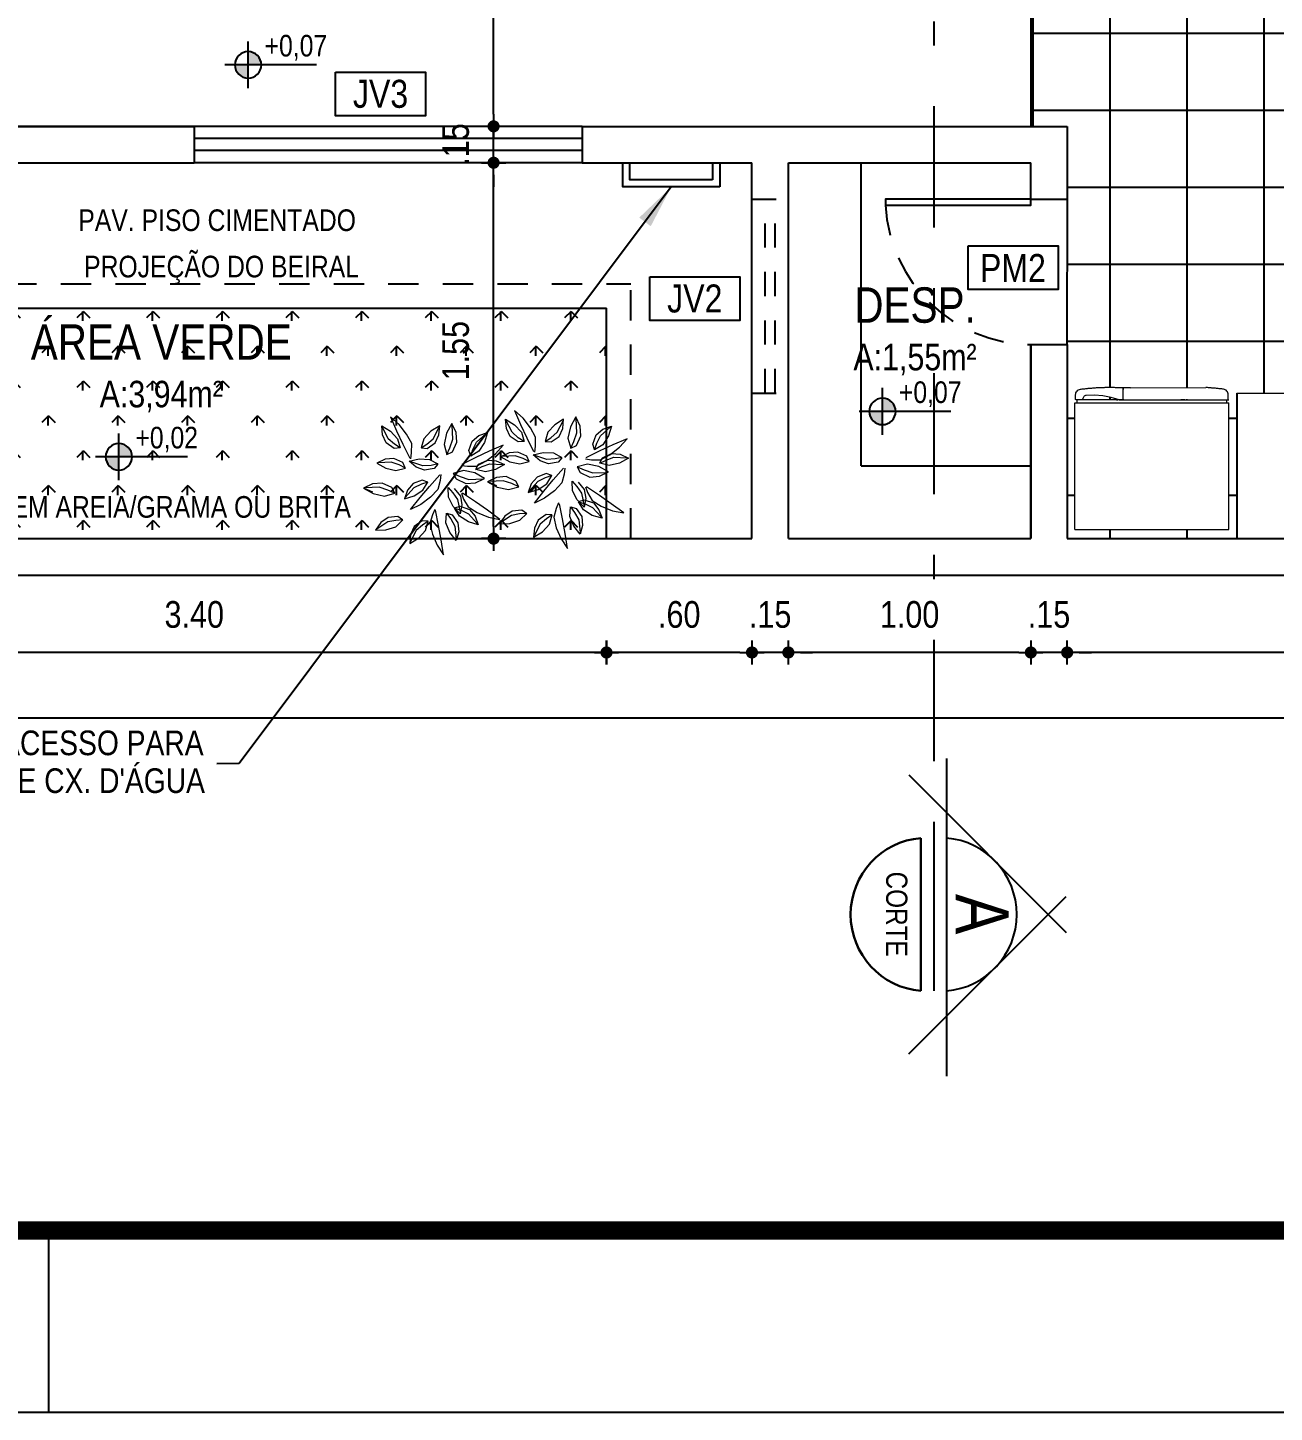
# Model space of a CAD drawing. Header units: millimetres. Extents: x 4762.7 to 4825.8, y 962.1 to 1006.6.
# Drawn here: x 4798.68 to 4803.82, y 962.06 to 967.77 of the extents above; entities that cross this region are included whole.
import ezdxf
from ezdxf.enums import TextEntityAlignment as Align

# ---------------------------------------------------------------- set-up
doc = ezdxf.new("R2010")
doc.units = ezdxf.units.MM
doc.linetypes.add('DASHDOT', pattern=[1, 0.5, -0.25, 0, -0.25])
doc.linetypes.add('HIDDEN2', pattern=[0.1875, 0.125, -0.0625])
for name, color, linetype in [('001', 1, 'Continuous'), ('003', 3, 'Continuous'), ('A-PEN-G', 3, 'Continuous'), ('COTA', 7, 'Continuous'), ('DIVERSOS', 1, 'Continuous'), ('E-hatch', 8, 'Continuous'), ('E-Pen-B', 5, 'Continuous'), ('E-pen-y', 2, 'Continuous'), ('E-txt-g', 3, 'Continuous'), ('LAYER1', 2, 'Continuous'), ('LAYER7', 4, 'Continuous'), ('LINHA PISO', 9, 'Continuous')]:
    doc.layers.add(name, color=color, linetype=linetype)
for name, color, linetype, lineweight in [('E-Cta-W', 7, 'Continuous', 20), ('E-Lay-9', 9, 'Continuous', 9), ('E-Pen-G', 3, 'Continuous', 30), ('E-Txt-W', 7, 'Continuous', 20)]:
    doc.layers.add(name, color=color, linetype=linetype, lineweight=lineweight)
doc.styles.add('F2', font='ARIALN.TTF')
doc.styles.add('REG60', font='romans.shx', dxfattribs={"width": 0.8, "height": 0.15})
doc.styles.add('REG80', font='romans.shx', dxfattribs={"width": 0.8, "height": 0.2})
doc.styles.get("Standard").update_dxf_attribs({"font": 'arial.ttf'})
doc.dimstyles.new('ARQUITETURA', dxfattribs={"dimtxt": 0.11, "dimasz": 0.05, "dimexe": 0.1, "dimexo": 0, "dimgap": 0.1, "dimtad": 1, "dimzin": 5, "dimdsep": 46, "dimtxsty": 'F2', "dimblk": 'COTA', "dimcen": 0, "dimse1": 1, "dimse2": 1, "dimadec": 0, "dimazin": 0, "dimtfac": 2, "dimtix": 1, "dimtmove": 2, "dimatfit": 3, "dimldrblk": 'COTA', "dimfxl": 1, "dimtolj": 1, "dimtzin": 5, "dimarcsym": 0})
doc.dimstyles.get("Standard").update_dxf_attribs({"dimtxt": 0.18, "dimasz": 0.18, "dimexe": 0.18, "dimexo": 0.0625, "dimgap": 0.09, "dimtad": 0, "dimtih": 1, "dimtoh": 1, "dimdec": 4, "dimzin": 0, "dimdsep": 46, "dimtxsty": 'Standard', "dimcen": 0.09, "dimadec": 0, "dimazin": 0, "dimtfac": 1, "dimtdec": 4, "dimtofl": 0, "dimtmove": 0, "dimatfit": 3, "dimfxl": 1, "dimtolj": 1, "dimtzin": 0, "dimarcsym": 0})

# ---------------------------------------------------------------- blocks, each defined once
blk = doc.blocks.new('COTA')
at = {"layer": 'COTA'}
for p, q in [((-1, 0), (1, 0)), ((0, 1), (0, -1))]:
    blk.add_line(p, q, dxfattribs=at)
at = {"layer": 'COTA', "const_width": 0.5}
blk.add_lwpolyline([(-0.25, 0, 1), (0.25, 0, 1)], format="xyb", close=True, dxfattribs=at)
blk = doc.blocks.new('*D241')
at = {"color": 0, "lineweight": -2}
blk.add_line((4805.7127, 965.1911), (4803.0127, 965.1911), dxfattribs=at)
at = {"color": 0, "lineweight": -2, "xscale": 0.05, "yscale": 0.05, "zscale": 0.05, "rotation": 180}
blk.add_blockref('COTA', (4802.9627, 965.1911), dxfattribs=at)
at = {"color": 0, "lineweight": -2, "xscale": 0.05, "yscale": 0.05, "zscale": 0.05}
blk.add_blockref('COTA', (4805.7627, 965.1911), dxfattribs=at)
at = {"color": 0, "insert": (4804.3627, 965.3473), "char_height": 0.11, "attachment_point": 5, "style": 'F2'}
blk.add_mtext('\\A1;2.80', dxfattribs=at)
blk = doc.blocks.new('*D242')
at = {"color": 0, "lineweight": -2}
for p, q in [((4802.7627, 965.1911), (4802.7127, 965.1911)), ((4802.9627, 965.1911), (4802.8127, 965.1911)), ((4803.0127, 965.1911), (4803.0627, 965.1911))]:
    blk.add_line(p, q, dxfattribs=at)
at = {"color": 0, "lineweight": -2, "xscale": 0.05, "yscale": 0.05, "zscale": 0.05}
blk.add_blockref('COTA', (4802.8127, 965.1911), dxfattribs=at)
at = {"color": 0, "lineweight": -2, "xscale": 0.05, "yscale": 0.05, "zscale": 0.05, "rotation": 180}
blk.add_blockref('COTA', (4802.9627, 965.1911), dxfattribs=at)
at = {"color": 0, "insert": (4802.8877, 965.3473), "char_height": 0.11, "attachment_point": 5, "style": 'F2'}
blk.add_mtext('\\A1;.15', dxfattribs=at)
blk = doc.blocks.new('*D243')
at = {"color": 0, "lineweight": -2}
blk.add_line((4802.7627, 965.1911), (4801.8627, 965.1911), dxfattribs=at)
at = {"color": 0, "lineweight": -2, "xscale": 0.05, "yscale": 0.05, "zscale": 0.05, "rotation": 180}
blk.add_blockref('COTA', (4801.8127, 965.1911), dxfattribs=at)
at = {"color": 0, "lineweight": -2, "xscale": 0.05, "yscale": 0.05, "zscale": 0.05}
blk.add_blockref('COTA', (4802.8127, 965.1911), dxfattribs=at)
at = {"color": 0, "insert": (4802.3127, 965.3473), "char_height": 0.11, "attachment_point": 5, "style": 'F2'}
blk.add_mtext('\\A1;1.00', dxfattribs=at)
blk = doc.blocks.new('*D244')
at = {"color": 0, "lineweight": -2}
for p, q in [((4801.6127, 965.1911), (4801.5627, 965.1911)), ((4801.8127, 965.1911), (4801.6627, 965.1911)), ((4801.8627, 965.1911), (4801.9127, 965.1911))]:
    blk.add_line(p, q, dxfattribs=at)
at = {"color": 0, "lineweight": -2, "xscale": 0.05, "yscale": 0.05, "zscale": 0.05}
blk.add_blockref('COTA', (4801.6627, 965.1911), dxfattribs=at)
at = {"color": 0, "lineweight": -2, "xscale": 0.05, "yscale": 0.05, "zscale": 0.05, "rotation": 180}
blk.add_blockref('COTA', (4801.8127, 965.1911), dxfattribs=at)
at = {"color": 0, "insert": (4801.7377, 965.3473), "char_height": 0.11, "attachment_point": 5, "style": 'F2'}
blk.add_mtext('\\A1;.15', dxfattribs=at)
blk = doc.blocks.new('*D245')
at = {"color": 0, "lineweight": -2}
blk.add_line((4801.6127, 965.1911), (4801.1127, 965.1911), dxfattribs=at)
at = {"color": 0, "lineweight": -2, "xscale": 0.05, "yscale": 0.05, "zscale": 0.05, "rotation": 180}
blk.add_blockref('COTA', (4801.0627, 965.1911), dxfattribs=at)
at = {"color": 0, "lineweight": -2, "xscale": 0.05, "yscale": 0.05, "zscale": 0.05}
blk.add_blockref('COTA', (4801.6627, 965.1911), dxfattribs=at)
at = {"color": 0, "insert": (4801.3627, 965.3473), "char_height": 0.11, "attachment_point": 5, "style": 'F2'}
blk.add_mtext('\\A1;.60', dxfattribs=at)
blk = doc.blocks.new('*D246')
at = {"color": 0, "lineweight": -2}
blk.add_line((4801.0127, 965.1911), (4797.7127, 965.1911), dxfattribs=at)
at = {"color": 0, "lineweight": -2, "xscale": 0.05, "yscale": 0.05, "zscale": 0.05, "rotation": 180}
blk.add_blockref('COTA', (4797.6627, 965.1911), dxfattribs=at)
at = {"color": 0, "lineweight": -2, "xscale": 0.05, "yscale": 0.05, "zscale": 0.05}
blk.add_blockref('COTA', (4801.0627, 965.1911), dxfattribs=at)
at = {"color": 0, "insert": (4799.3627, 965.3473), "char_height": 0.11, "attachment_point": 5, "style": 'F2'}
blk.add_mtext('\\A1;3.40', dxfattribs=at)
blk = doc.blocks.new('GELAD-VS')
at = {"color": 8}
blk.add_line((-0.0958, -0.3127), (-0.0958, -0.3151), dxfattribs=at)
for points in [[(-0.2946, 0.2704), (0.3404, 0.2704)], [(-0.2946, 0.2704), (-0.2946, -0.2524)], [(0.3404, 0.2704), (0.3404, -0.2524)], [(-0.2946, -0.2524), (0.3404, -0.2524)], [(-0.2919, -0.2667), (-0.2919, -0.2864), (-0.2915, -0.2903), (-0.2907, -0.2942), (-0.2888, -0.2977), (-0.2861, -0.3011), (-0.2834, -0.3042), (-0.2799, -0.3062), (-0.276, -0.3077), (-0.2722, -0.3089), (-0.2687, -0.3093), (-0.2652, -0.3096), (-0.2613, -0.31), (-0.2578, -0.3104), (-0.254, -0.3108), (-0.2505, -0.3112), (-0.247, -0.3116), (-0.2432, -0.312), (-0.2397, -0.3124), (-0.2358, -0.3127), (-0.2323, -0.3131), (-0.2285, -0.3131), (-0.225, -0.3135), (-0.2211, -0.3139), (-0.2176, -0.3143), (-0.2138, -0.3147), (-0.2103, -0.3147), (-0.2064, -0.3151), (-0.2029, -0.3151), (-0.1991, -0.3154), (-0.1956, -0.3154), (-0.1917, -0.3158), (-0.1882, -0.3158), (-0.1844, -0.3158), (-0.1809, -0.3162), (-0.177, -0.3162), (-0.1735, -0.3162), (-0.1697, -0.3166), (-0.1662, -0.3166), (-0.1623, -0.3166), (-0.1588, -0.3166), (-0.155, -0.3166), (-0.1515, -0.3166), (-0.1476, -0.3166), (-0.1442, -0.3166), (-0.1403, -0.3166), (-0.1368, -0.3166), (-0.1329, -0.3166), (-0.1295, -0.3162), (-0.1256, -0.3162), (-0.1221, -0.3162), (-0.1182, -0.3158), (-0.1148, -0.3158), (-0.1109, -0.3158), (-0.1074, -0.3154), (-0.1039, -0.3154), (-0.1001, -0.3151), (-0.0958, -0.3151)], [(-0.2899, -0.2648), (-0.2899, -0.2648), (-0.2899, -0.2648), (-0.2899, -0.2648), (-0.2899, -0.2648), (-0.2899, -0.2648), (-0.2899, -0.2648), (-0.2907, -0.2648), (-0.2911, -0.2652), (-0.2915, -0.2659), (-0.2915, -0.2663), (-0.2915, -0.2663), (-0.2915, -0.2663), (-0.2915, -0.2663), (-0.2915, -0.2663), (-0.2915, -0.2667)], [(-0.1237, -0.2648), (-0.2899, -0.2648)], [(-0.2861, -0.2524), (-0.2861, -0.2648)], [(-0.2636, -0.2648), (-0.2636, -0.2648), (-0.2636, -0.2648), (-0.2636, -0.2648), (-0.2636, -0.2648), (-0.2636, -0.2648), (-0.2636, -0.2648), (-0.2636, -0.2648), (-0.2636, -0.2648)], [(-0.2617, -0.2667), (-0.2617, -0.2663), (-0.2621, -0.2663), (-0.2621, -0.2659), (-0.2621, -0.2659), (-0.2625, -0.2656), (-0.2625, -0.2656), (-0.2625, -0.2652), (-0.2629, -0.2652), (-0.2633, -0.2648), (-0.2633, -0.2648), (-0.2636, -0.2648), (-0.2636, -0.2648)], [(-0.2617, -0.2667), (-0.2617, -0.2687)], [(-0.249, -0.2826), (-0.2513, -0.2822), (-0.254, -0.2814), (-0.2563, -0.2799), (-0.2582, -0.2779), (-0.2598, -0.276), (-0.2609, -0.2737), (-0.2617, -0.271), (-0.2617, -0.2687)], [(-0.1124, -0.2648), (-0.1457, -0.2748), (-0.1797, -0.281), (-0.2145, -0.2837), (-0.249, -0.2826)], [(-0.1237, -0.2648), (-0.1221, -0.2648), (-0.1209, -0.2648), (-0.1194, -0.2648), (-0.119, -0.2648), (-0.1182, -0.2648)], [(-0.1209, -0.2648), (-0.1221, -0.2648)], [(-0.1182, -0.2648), (-0.1182, -0.2648)], [(-0.1124, -0.2648), (-0.1128, -0.2648), (-0.1128, -0.2648), (-0.1132, -0.2648), (-0.1136, -0.2648), (-0.114, -0.2648), (-0.1144, -0.2648), (-0.1148, -0.2648), (-0.1155, -0.2648), (-0.1163, -0.2648), (-0.1171, -0.2648), (-0.1182, -0.2648), (-0.1182, -0.2648)], [(-0.1182, -0.2648), (-0.1182, -0.2648)], [(-0.1124, -0.2648), (-0.0958, -0.2648)], [(-0.0966, -0.2648), (-0.1124, -0.2648), (-0.1124, -0.2648), (-0.1124, -0.2648), (-0.1124, -0.2648), (-0.1124, -0.2648)], [(-0.0966, -0.2648), (-0.0966, -0.2648), (-0.0966, -0.2648), (-0.0966, -0.2648), (-0.0966, -0.2648), (-0.0966, -0.2648), (-0.0966, -0.2648), (-0.0966, -0.2648), (-0.0966, -0.2648), (-0.0966, -0.2648), (-0.0966, -0.2648), (-0.0966, -0.2648), (-0.0966, -0.2648)], [(-0.0958, -0.2648), (0.3404, -0.2648)], [(-0.0958, -0.2648), (-0.0958, -0.2648), (-0.0958, -0.2648), (-0.0958, -0.2648), (-0.0958, -0.2659)], [(-0.0958, -0.2648), (-0.0958, -0.2659)], [(-0.0958, -0.2648), (-0.0958, -0.3093)], [(-0.0958, -0.2648), (-0.0958, -0.3139), (-0.0958, -0.3093)], [(-0.0958, -0.2659), (-0.0958, -0.3081)], [(-0.0958, -0.2675), (-0.0958, -0.2667)], [(-0.0656, -0.2648), (-0.0656, -0.2648), (-0.0656, -0.2648), (-0.0656, -0.2648), (-0.0656, -0.2648), (-0.0656, -0.2648), (-0.0656, -0.2648), (-0.0656, -0.2648), (-0.0656, -0.2648), (-0.0656, -0.2648), (-0.0656, -0.2648), (-0.0656, -0.2648), (-0.0656, -0.2648), (-0.0656, -0.2648), (-0.0656, -0.2648), (-0.0656, -0.2648), (-0.0656, -0.2648), (-0.0656, -0.2648), (-0.0656, -0.2648), (-0.0656, -0.2648), (-0.0656, -0.2648)], [(0.1583, -0.2648), (0.1416, -0.2648)], [(0.1424, -0.2648), (0.1583, -0.2648), (0.1583, -0.2648), (0.1583, -0.2648), (0.1583, -0.2648), (0.1583, -0.2648)], [(0.1583, -0.2648), (0.1583, -0.2648), (0.1587, -0.2648), (0.1587, -0.2648), (0.1594, -0.2648), (0.1598, -0.2648), (0.1602, -0.2648), (0.1606, -0.2648), (0.1614, -0.2648), (0.1621, -0.2648), (0.1629, -0.2648), (0.1637, -0.2648), (0.1641, -0.2648)], [(0.1641, -0.2648), (0.1641, -0.2648)], [(0.1641, -0.2648), (0.1641, -0.2648)], [(0.1691, -0.2648), (0.1679, -0.2648), (0.1668, -0.2648), (0.1652, -0.2648), (0.1648, -0.2648), (0.1641, -0.2648)], [(0.1668, -0.2648), (0.1679, -0.2648)], [(0.1691, -0.2648), (0.3358, -0.2648)], [(0.3095, -0.2648), (0.3095, -0.2648), (0.3095, -0.2648), (0.3095, -0.2648), (0.3095, -0.2648), (0.3095, -0.2648), (0.3095, -0.2648)], [(0.3319, -0.2524), (0.3319, -0.2648)], [(0.3377, -0.2663), (0.3377, -0.2663), (0.3377, -0.2663), (0.3377, -0.2663), (0.3377, -0.2663), (0.3377, -0.2663), (0.3377, -0.2663), (0.3377, -0.2659), (0.3373, -0.2652), (0.3365, -0.2648), (0.3362, -0.2648), (0.3362, -0.2648), (0.3362, -0.2648), (0.3362, -0.2648), (0.3362, -0.2648), (0.3362, -0.2648)], [(0.3377, -0.2667), (0.3377, -0.2864)], [(-0.0958, -0.3081), (-0.0958, -0.3081), (-0.0958, -0.3085)], [(-0.0958, -0.3112), (-0.0958, -0.3108), (-0.0958, -0.3108), (-0.0958, -0.3108), (-0.0958, -0.3108), (-0.0958, -0.3104), (-0.0958, -0.3104), (-0.0958, -0.31), (-0.0958, -0.31), (-0.0958, -0.31), (-0.0958, -0.3096), (-0.0958, -0.3093), (-0.0958, -0.3089), (-0.0958, -0.3089), (-0.0958, -0.3085), (-0.0958, -0.3081)], [(-0.0958, -0.3093), (-0.0958, -0.3096)], [(-0.0958, -0.31), (-0.0958, -0.3108)], [(-0.0958, -0.3108), (-0.0958, -0.3112)], [(-0.0958, -0.3112), (-0.0958, -0.3139)], [(-0.0958, -0.312), (-0.0958, -0.3124)], [(-0.0958, -0.3127), (-0.0958, -0.3131)], [(-0.0796, -0.3143), (-0.0838, -0.3143), (-0.0958, -0.3139), (-0.0958, -0.3139)], [(-0.066, -0.3143), (-0.0711, -0.3143), (-0.0796, -0.3143)], [(-0.066, -0.3143), (0.245, -0.3154)], [(0.2194, -0.3162), (0.2194, -0.3162)], [(0.2267, -0.3162), (0.2267, -0.3162)], [(0.318, -0.3089), (0.3145, -0.3093), (0.311, -0.3096), (0.3072, -0.31), (0.3037, -0.3104), (0.2998, -0.3108), (0.2963, -0.3112), (0.2925, -0.3116), (0.289, -0.312), (0.2855, -0.3124), (0.2816, -0.3127), (0.2782, -0.3131), (0.2743, -0.3131), (0.2704, -0.3135), (0.2669, -0.3139), (0.2631, -0.3143), (0.2596, -0.3147), (0.2561, -0.3147), (0.2522, -0.3151), (0.2488, -0.3151), (0.245, -0.3154)], [(0.3377, -0.2864), (0.3373, -0.2903), (0.3362, -0.2942), (0.3346, -0.2977), (0.3319, -0.3011), (0.3288, -0.3042), (0.3253, -0.3062), (0.3219, -0.3077), (0.318, -0.3089)]]:
    blk.add_lwpolyline(points, dxfattribs=at)
blk = doc.blocks.new('*D269')
at = {"color": 0, "lineweight": -2}
blk.add_line((4808.8627, 964.9205), (4783.9627, 964.9205), dxfattribs=at)
at = {"color": 0, "lineweight": -2, "xscale": 0.05, "yscale": 0.05, "zscale": 0.05, "rotation": 180}
blk.add_blockref('COTA', (4783.9127, 964.9205), dxfattribs=at)
at = {"color": 0, "lineweight": -2, "xscale": 0.05, "yscale": 0.05, "zscale": 0.05}
blk.add_blockref('COTA', (4808.9127, 964.9205), dxfattribs=at)
at = {"color": 0, "insert": (4796.4127, 965.0767), "char_height": 0.11, "attachment_point": 5, "style": 'F2'}
blk.add_mtext('\\A1;25.00', dxfattribs=at)
blk = doc.blocks.new('NIVEL')
at = {"layer": 'DIVERSOS'}
h = blk.add_hatch(color=7, dxfattribs=at)
h.paths.add_polyline_path([(0, 0.137, 0.414214), (-0.137, 0), (0, 0)])
h.paths.add_polyline_path([(0, 0), (0, -0.137, 0.414214), (0.137, 0)])
at = {"layer": 'DIVERSOS', "color": 7}
for p, q in [((0, 0.242), (0, -0.242)), ((0.709, 0), (-0.242, 0))]:
    blk.add_line(p, q, dxfattribs=at)
blk.add_circle((0, 0), 0.137, dxfattribs=at)
blk = doc.blocks.new('TXT-AMB75')
at = {"layer": 'E-txt-g', "style": 'REG80', "width": 0.8, "flags": 8}
blk.add_attdef('TXT', text='', height=0.2, dxfattribs=at).set_placement((0.0055, 0.2964), align=Align.CENTER)
at = {"layer": 'E-Txt-W', "style": 'REG60', "width": 0.8, "flags": 8}
blk.add_attdef('TXT', text='', height=0.15, dxfattribs=at).set_placement((0.0055, 0.0271), align=Align.CENTER)
blk = doc.blocks.new('PRANCHA')
at = {"color": 7}
blk.add_line((48.1, 1), (48.1, 0), dxfattribs=at)
blk.add_lwpolyline([(0, 0), (84.1, 0), (84.1, 59.4), (0, 59.4)], close=True, dxfattribs=at)
at = {"color": 1, "const_width": 0.1}
blk.add_lwpolyline([(2.5, 58.4), (83.1, 58.4), (83.1, 1), (2.5, 1)], close=True, dxfattribs=at)
blk = doc.blocks.new('*D295')
at = {"color": 0, "lineweight": -2}
blk.add_line((4800.5971, 965.7106), (4800.5971, 967.1606), dxfattribs=at)
at = {"color": 0, "lineweight": -2, "xscale": 0.05, "yscale": 0.05, "zscale": 0.05}
for p, rotation in [((4800.5971, 967.2106), 90), ((4800.5971, 965.6606), 270)]:
    blk.add_blockref('COTA', p, dxfattribs=dict(at, rotation=rotation))
at = {"color": 0, "insert": (4800.441, 966.4356), "char_height": 0.11, "attachment_point": 5, "rotation": 90, "style": 'F2'}
blk.add_mtext('\\A1;1.55', dxfattribs=at)
blk = doc.blocks.new('*D296')
at = {"color": 0, "lineweight": -2}
for p, q in [((4800.5971, 967.4106), (4800.5971, 967.4606)), ((4800.5971, 967.2106), (4800.5971, 967.3606)), ((4800.5971, 967.1606), (4800.5971, 967.1106))]:
    blk.add_line(p, q, dxfattribs=at)
at = {"color": 0, "lineweight": -2, "xscale": 0.05, "yscale": 0.05, "zscale": 0.05}
for p, rotation in [((4800.5971, 967.3606), 270), ((4800.5971, 967.2106), 90)]:
    blk.add_blockref('COTA', p, dxfattribs=dict(at, rotation=rotation))
at = {"color": 0, "insert": (4800.441, 967.2856), "char_height": 0.11, "attachment_point": 5, "rotation": 90, "style": 'F2'}
blk.add_mtext('\\A1;.15', dxfattribs=at)
blk = doc.blocks.new('*D297')
at = {"color": 0, "lineweight": -2}
blk.add_line((4800.5971, 967.4106), (4800.5971, 970.9606), dxfattribs=at)
at = {"color": 0, "lineweight": -2, "xscale": 0.05, "yscale": 0.05, "zscale": 0.05}
for p, rotation in [((4800.5971, 971.0106), 90), ((4800.5971, 967.3606), 270)]:
    blk.add_blockref('COTA', p, dxfattribs=dict(at, rotation=rotation))
at = {"color": 0, "insert": (4800.4184, 968.8614), "char_height": 0.11, "attachment_point": 5, "rotation": 90, "style": 'F2'}
blk.add_mtext('\\A1;3.65', dxfattribs=at)
blk = doc.blocks.new('arb-pl48')
at = {"color": 8}
for p, q in [((0.059, 0.55), (0.01, 0.624)), ((0.01, 0.624), (0.028, 0.508)), ((0.095, 0.465), (0.059, 0.55)), ((0.268, 0.537), (0.201, 0.497)), ((0.262, 0.468), (0.268, 0.537)), ((-0.106, 0.447), (-0.088, 0.514)), ((-0.1, 0.379), (-0.106, 0.447)), ((-0.088, 0.514), (-0.039, 0.453)), ((-0.076, 0.404), (-0.088, 0.502)), ((-0.039, 0.453), (-0.008, 0.379)), ((0.028, 0.508), (0.047, 0.398)), ((0.114, 0.385), (0.095, 0.465)), ((0.147, 0.438), (0.127, 0.367)), ((0.201, 0.497), (0.147, 0.438)), ((0.171, 0.397), (0.219, 0.438)), ((0.219, 0.438), (0.264, 0.526)), ((0.233, 0.407), (0.262, 0.468)), ((0.45, 0.432), (0.374, 0.408)), ((0.436, 0.372), (0.519, 0.426)), ((0.528, 0.434), (0.45, 0.432)), ((0.489, 0.376), (0.528, 0.434)), ((-0.334, 0.335), (-0.42, 0.352)), ((-0.42, 0.352), (-0.325, 0.283)), ((-0.247, 0.3), (-0.334, 0.335)), ((-0.231, 0.328), (-0.255, 0.393)), ((-0.255, 0.393), (-0.18, 0.371)), ((-0.182, 0.31), (-0.248, 0.383)), ((-0.188, 0.276), (-0.231, 0.328)), ((-0.18, 0.371), (-0.113, 0.329)), ((-0.113, 0.329), (-0.075, 0.266)), ((-0.057, 0.318), (-0.1, 0.379)), ((-0.045, 0.349), (-0.076, 0.404)), ((-0.015, 0.306), (-0.057, 0.318)), ((-0.014, 0.306), (-0.045, 0.349)), ((-0.008, 0.379), (-0.014, 0.306)), ((0.047, 0.398), (0.071, 0.282)), ((0.077, 0.276), (0.095, 0.318)), ((0.095, 0.318), (0.114, 0.385)), ((0.127, 0.367), (0.171, 0.397)), ((0.128, 0.367), (0.172, 0.364)), ((0.172, 0.364), (0.233, 0.407)), ((0.374, 0.408), (0.321, 0.357)), ((0.321, 0.357), (0.375, 0.36)), ((0.322, 0.356), (0.359, 0.331)), ((0.359, 0.331), (0.433, 0.338)), ((0.375, 0.36), (0.436, 0.372)), ((0.433, 0.338), (0.489, 0.376)), ((-0.325, 0.283), (-0.234, 0.218)), ((-0.178, 0.257), (-0.247, 0.3)), ((-0.234, 0.218), (-0.135, 0.153)), ((-0.118, 0.251), (-0.188, 0.276)), ((-0.125, 0.283), (-0.182, 0.31)), ((-0.144, 0.197), (-0.178, 0.257)), ((-0.131, 0.241), (-0.118, 0.309)), ((-0.119, 0.174), (-0.131, 0.241)), ((-0.075, 0.266), (-0.125, 0.283)), ((-0.118, 0.309), (-0.064, 0.253)), ((-0.076, 0.265), (-0.118, 0.251)), ((-0.097, 0.201), (-0.117, 0.297)), ((-0.064, 0.253), (-0.028, 0.182)), ((0.109, 0.182), (0.184, 0.238)), ((0.184, 0.238), (0.262, 0.277)), ((0.262, 0.277), (0.189, 0.186)), ((-0.127, 0.153), (-0.144, 0.197)), ((-0.071, 0.117), (-0.119, 0.174)), ((-0.062, 0.149), (-0.097, 0.201)), ((-0.026, 0.109), (-0.062, 0.149)), ((-0.028, 0.182), (-0.026, 0.109)), ((0.036, 0.055), (0.053, 0.123)), ((0.053, 0.123), (0.109, 0.182)), ((0.189, 0.186), (0.118, 0.1)), ((0.167, 0.13), (0.129, 0.067)), ((0.234, 0.173), (0.167, 0.13)), ((0.179, 0.084), (0.236, 0.112)), ((0.309, 0.195), (0.234, 0.173)), ((0.236, 0.112), (0.302, 0.185)), ((0.242, 0.078), (0.286, 0.129)), ((0.286, 0.129), (0.309, 0.195)), ((0.461, 0.174), (0.382, 0.152)), ((0.382, 0.153), (0.404, 0.109)), ((0.382, 0.152), (0.435, 0.128)), ((0.404, 0.109), (0.478, 0.075)), ((0.435, 0.128), (0.5, 0.106)), ((0.546, 0.155), (0.461, 0.174)), ((0.5, 0.106), (0.608, 0.111)), ((0.621, 0.114), (0.546, 0.155)), ((0.621, 0.111), (0.552, 0.143)), ((0.552, 0.081), (0.621, 0.114)), ((-0.235, 0.072), (-0.304, 0.039)), ((-0.304, 0.039), (-0.229, -0.002)), ((-0.183, 0.047), (-0.291, 0.042)), ((-0.161, 0.078), (-0.235, 0.072)), ((-0.118, 0.024), (-0.183, 0.047)), ((-0.087, 0.043), (-0.161, 0.078)), ((-0.144, -0.021), (-0.065, 0.001)), ((-0.065, 0.001), (-0.118, 0.024)), ((-0.065, -0.001), (-0.087, 0.043)), ((0.03, 0.009), (0.036, 0.055)), ((0.118, 0.1), (0.039, 0.011)), ((0.129, 0.067), (0.179, 0.084)), ((0.13, 0.067), (0.172, 0.052)), ((0.172, 0.052), (0.242, 0.078)), ((0.478, 0.075), (0.552, 0.081)), ((-0.456, -0.066), (-0.387, -0.028)), ((-0.393, -0.096), (-0.456, -0.066)), ((-0.345, -0.073), (-0.444, -0.068)), ((-0.326, -0.101), (-0.393, -0.096)), ((-0.387, -0.028), (-0.31, -0.011)), ((-0.314, -0.092), (-0.387, -0.149)), ((-0.286, -0.052), (-0.345, -0.073)), ((-0.258, -0.07), (-0.326, -0.101)), ((-0.242, -0.053), (-0.314, -0.092)), ((-0.31, -0.011), (-0.238, -0.029)), ((-0.238, -0.029), (-0.286, -0.052)), ((-0.238, -0.03), (-0.258, -0.07)), ((-0.173, -0.054), (-0.242, -0.053)), ((-0.237, -0.121), (-0.131, -0.068)), ((-0.229, -0.002), (-0.144, -0.021)), ((-0.127, -0.06), (-0.173, -0.054)), ((0.052, -0.07), (0.081, -0.036)), ((0.052, -0.071), (0.104, -0.06)), ((0.116, -0.106), (0.052, -0.071)), ((0.081, -0.036), (0.155, -0.023)), ((0.104, -0.06), (0.167, -0.056)), ((0.155, -0.023), (0.218, -0.046)), ((0.167, -0.056), (0.26, -0.086)), ((0.271, -0.091), (0.195, -0.11)), ((0.218, -0.046), (0.271, -0.091)), ((0.373, -0.022), (0.301, -0.04)), ((0.301, -0.04), (0.349, -0.063)), ((0.302, -0.041), (0.321, -0.081)), ((0.321, -0.081), (0.389, -0.112)), ((0.349, -0.063), (0.409, -0.084)), ((0.45, -0.039), (0.373, -0.022)), ((0.409, -0.084), (0.507, -0.079)), ((0.519, -0.077), (0.45, -0.039)), ((0.456, -0.107), (0.519, -0.077)), ((-0.387, -0.149), (-0.445, -0.215)), ((-0.445, -0.215), (-0.338, -0.168)), ((-0.338, -0.168), (-0.237, -0.121)), ((-0.304, -0.236), (-0.261, -0.169)), ((-0.261, -0.169), (-0.198, -0.131)), ((-0.215, -0.181), (-0.243, -0.238)), ((-0.198, -0.131), (-0.215, -0.181)), ((-0.183, -0.174), (-0.209, -0.244)), ((-0.198, -0.132), (-0.183, -0.174)), ((-0.059, -0.163), (-0.093, -0.238)), ((-0.039, -0.194), (-0.062, -0.259)), ((-0.015, -0.142), (-0.059, -0.163)), ((-0.016, -0.142), (-0.039, -0.194)), ((0.006, -0.22), (-0.016, -0.142)), ((0.134, -0.19), (0.073, -0.232)), ((0.195, -0.11), (0.116, -0.106)), ((0.179, -0.193), (0.134, -0.19)), ((0.18, -0.193), (0.136, -0.222)), ((0.16, -0.264), (0.18, -0.193)), ((0.254, -0.157), (0.253, -0.227)), ((0.26, -0.111), (0.254, -0.157)), ((0.321, -0.221), (0.268, -0.116)), ((0.361, -0.264), (0.341, -0.193)), ((0.341, -0.193), (0.385, -0.222)), ((0.342, -0.193), (0.386, -0.19)), ((0.386, -0.19), (0.447, -0.232)), ((0.389, -0.112), (0.456, -0.107)), ((-0.326, -0.311), (-0.304, -0.236)), ((-0.26, -0.287), (-0.326, -0.311)), ((-0.243, -0.238), (-0.316, -0.304)), ((-0.209, -0.244), (-0.26, -0.287)), ((-0.093, -0.238), (-0.087, -0.311)), ((-0.087, -0.311), (-0.054, -0.381)), ((-0.062, -0.259), (-0.057, -0.368)), ((-0.054, -0.381), (-0.013, -0.305)), ((-0.013, -0.305), (0.006, -0.22)), ((0.045, -0.293), (0.039, -0.363)), ((0.088, -0.264), (0.043, -0.351)), ((0.073, -0.232), (0.045, -0.293)), ((0.136, -0.222), (0.088, -0.264)), ((0.106, -0.322), (0.16, -0.264)), ((0.253, -0.227), (0.292, -0.299)), ((0.292, -0.299), (0.349, -0.372)), ((0.368, -0.323), (0.321, -0.221)), ((0.415, -0.322), (0.361, -0.264)), ((0.385, -0.222), (0.433, -0.264)), ((0.433, -0.264), (0.477, -0.351)), ((0.447, -0.232), (0.476, -0.293)), ((0.476, -0.293), (0.482, -0.363)), ((0.039, -0.363), (0.106, -0.322)), ((0.349, -0.372), (0.415, -0.43)), ((0.415, -0.43), (0.368, -0.323)), ((0.482, -0.363), (0.415, -0.322))]:
    blk.add_line(p, q, dxfattribs=at)
blk = doc.blocks.new('Ind-cor_Hor')
at = {"layer": 'E-Pen-B', "color": 2}
blk.add_line((-0.3498, 0), (0.3498, 0), dxfattribs=at)
at = {"layer": 'E-Pen-G', "color": 7}
blk.add_line((-0.3498, -0.0585), (0.3498, -0.0585), dxfattribs=at)
blk.add_arc((0, -0.0292), 0.351, 184.78019, 355.21981, dxfattribs=at)
at = {"layer": 'E-pen-y', "color": 2}
for p, q in [((-0.6385, -0.1137), (0.0822, 0.6071)), ((0.6385, -0.1137), (-0.0822, 0.6071)), ((-0.7143, 0.0585), (0.7399, 0.0585))]:
    blk.add_line(p, q, dxfattribs=at)
blk.add_arc((0, 0.0293), 0.351, 4.78019, 175.21981, dxfattribs=at)
at = {"layer": 'E-Txt-W', "color": 2, "style": 'F2'}
blk.add_attdef('CORTE', text='', height=0.23, dxfattribs=at).set_placement((-0.0013, 0.1), align=Align.CENTER)
at = {"layer": 'E-Txt-W', "color": 7, "style": 'F2'}
blk.add_attdef('PRANCHA', text='', height=0.075, dxfattribs=at).set_placement((-0.0013, -0.1793), align=Align.CENTER)

msp = doc.modelspace()

# ---------------------------------------------------------------- hatches: boundary and pattern name
h = msp.add_hatch()
h.set_pattern_fill('ANSI37', color=8, scale=0.1, angle=45, style=0)
h.set_pattern_definition([(90, (0, 0.32172), (-0.3175, 6e-17), []), (180, (0, 0.32172), (-6e-17, -0.3175), [])])
h.paths.add_polyline_path([(4804.9604, 968.5106), (4805.7627, 968.5106), (4805.7627, 968.6106), (4802.8127, 968.6106), (4802.8127, 967.3606), (4802.9627, 967.3606), (4802.9627, 967.0606), (4802.9607, 966.4606), (4802.9627, 966.4606), (4802.9627, 965.6606), (4803.6629, 965.6606), (4803.6629, 966.2606), (4804.9762, 966.2606), (4804.9762, 965.6606), (4805.7627, 965.6606), (4805.7627, 966.2606), (4805.7627, 967.5106), (4805.7627, 967.7106, -0.369339)])
h.paths.add_polyline_path([(4804.2789, 967.0377, -1), (4804.1693, 967.0377, -1)], flags=16)
h.paths.add_polyline_path([(4805.0729, 966.3667), (4805.1127, 966.3667), (4805.1798, 966.3645), (4805.1798, 966.3667), (4805.2197, 966.3667), (4805.3062, 966.3633), (4805.3062, 966.3667), (4805.3461, 966.3667), (4805.4131, 966.3632), (4805.4131, 966.3667), (4805.453, 966.3667), (4805.5395, 966.3605), (4805.5395, 966.3667), (4805.5794, 966.3667), (4805.6465, 966.3578), (4805.6465, 966.3667), (4805.7296, 966.3667), (4805.7296, 965.6967), (4805.0296, 965.6967), (4805.0296, 966.3467), (4805.0729, 966.3467)], flags=16)
h.paths.add_polyline_path([(4803.6271, 966.2347), (4803.6271, 966.2328), (4803.6386, 966.2328), (4803.6255, 966.2621), (4803.638, 966.2204), (4803.6298, 966.2204), (4803.6298, 965.6975), (4802.9948, 965.6975), (4802.9948, 966.2747), (4803.028, 966.278), (4803.0315, 966.2784), (4803.0354, 966.2788), (4803.0389, 966.2792), (4803.0876, 966.2846), (4803.1232, 966.2846), (4803.127, 966.2846), (4803.1305, 966.2846), (4803.1344, 966.2846), (4803.1379, 966.2846), (4803.1417, 966.2846), (4803.1452, 966.2846), (4803.1491, 966.2846), (4803.1525, 966.2846), (4803.1935, 966.2846), (4803.1935, 966.2821), (4803.2032, 966.2822), (4803.2055, 966.2823), (4803.2233, 966.2823), (4803.5467, 966.2835), (4803.5818, 966.2795), (4803.6271, 966.275)], flags=16)
h.paths.add_polyline_path([(4803.0261, 966.2328), (4803.0272, 966.2339), (4803.0272, 966.2501), (4803.0916, 966.2523), (4803.199, 966.2328), (4803.1657, 966.2328)], flags=0)
h.paths.add_polyline_path([(4805.1798, 966.3667), (4805.1798, 966.3567), (4805.2197, 966.3567), (4805.2197, 966.3667)], flags=0)
h.paths.add_polyline_path([(4805.7627, 967.7106), (4805.9127, 967.7106), (4805.9127, 968.5106), (4805.7627, 968.5106), (4805.7627, 968.4856), (4804.9627, 968.4856, 0.361175)])
h.paths.add_polyline_path([(4803.9449, 967.3631), (4804.7722, 967.3631), (4804.7722, 967.5894), (4803.9449, 967.5894)], flags=24)
h.paths.add_polyline_path([(4804.0715, 967.1525), (4804.6456, 967.1525), (4804.6456, 967.3496), (4804.0715, 967.3496)], flags=24)
h.paths.add_polyline_path([(4804.2654, 967.0279), (4804.5771, 967.0279), (4804.5771, 967.1885), (4804.2654, 967.1885)], flags=24)
at = {"layer": 'E-hatch'}
h = msp.add_hatch(dxfattribs=at)
h.set_pattern_fill('GRASS', color=8, scale=0.008, angle=180, style=0)
h.set_pattern_definition([(270, (0, 0.32172), (0.143684, -0.143684), [0.0381, -0.249268]), (225, (0, 0.32172), (0.143684098, -0.143684098), [0.0381, -0.1651]), (315, (0, 0.32172), (0.143684098, 0.143684098), [0.0381, -0.1651])])
h.paths.add_polyline_path([(4796.9127, 966.6106), (4801.0627, 966.6106), (4801.0627, 965.6606), (4796.9127, 965.6606)])
h.paths.add_polyline_path([(4798.6424, 966.3524), (4799.8108, 966.3524), (4799.8108, 966.6279), (4798.6424, 966.6279)], flags=9)
h.paths.add_polyline_path([(4798.9395, 966.1475), (4799.5136, 966.1475), (4799.5136, 966.3447), (4798.9395, 966.3447)], flags=24)
edge = h.paths.add_edge_path(flags=16)
edge.add_line((4799.3347, 965.998), (4798.9555, 965.998))
edge = h.paths.add_edge_path(flags=16)
edge.add_arc((4799.0519, 965.998), 0.0548, 0, 360)
edge = h.paths.add_edge_path(flags=16)
edge.add_line((4799.0519, 965.9016), (4799.0519, 966.0943))
h.paths.add_polyline_path([(4800.5549, 966.2813), (4800.5549, 966.5816), (4800.3259, 966.5816), (4800.3259, 966.2813)], flags=24)
h.paths.add_polyline_path([(4798.325, 965.7222), (4800.0323, 965.7222), (4800.0323, 965.8605), (4798.325, 965.8605)], flags=24)
h.paths.add_polyline_path([(4799.0932, 965.9882), (4799.4049, 965.9882), (4799.4049, 966.1487), (4799.0932, 966.1487)], flags=24)

# ---------------------------------------------------------------- linework, layer by layer
at = {"color": 2, "linetype": 'DASHDOT'}
msp.add_line((4802.412, 974.0434), (4802.412, 964.1432), dxfattribs=at)
at = {"color": 8}
for p, q in [((4802.8127, 968.6106), (4802.8127, 967.3606)), ((4802.9627, 967.0606), (4802.9607, 966.4606)), ((4803.6629, 966.2606), (4803.6629, 965.6606))]:
    msp.add_line(p, q, dxfattribs=at)
at = {"color": 8, "linetype": 'HIDDEN2'}
for p in [(4797.0127, 966.7106), (4801.1627, 965.6606)]:
    msp.add_line(p, (4801.1627, 966.7106), dxfattribs=at)
at = {"color": 6}
for points in [[(4799.9456, 967.584), (4800.3163, 967.584), (4800.3163, 967.4037), (4799.9456, 967.4037)], [(4802.5543, 966.8681), (4802.925, 966.8681), (4802.925, 966.6878), (4802.5543, 966.6878)], [(4801.2415, 966.7399), (4801.6122, 966.7399), (4801.6122, 966.5597), (4801.2415, 966.5597)]]:
    msp.add_lwpolyline(points, close=True, dxfattribs=at)
at = {"color": 4}
for points in [[(4801.5296, 967.1106), (4801.1296, 967.1106), (4801.1296, 967.2106), (4801.5296, 967.2106)], [(4801.4996, 967.1406), (4801.1596, 967.1406), (4801.1596, 967.2106), (4801.4996, 967.2106)]]:
    msp.add_lwpolyline(points, close=True, dxfattribs=at)
at = {"color": 8, "linetype": 'HIDDEN2'}
msp.add_arc((4802.8215, 967.0704), 0.6098, 183.2656, 269.1722, dxfattribs=at)
at = {"layer": '001', "color": 8}
for p, q in [((4800.9628, 967.3606), (4799.3628, 967.3606)), ((4800.9628, 967.2106), (4799.3628, 967.2106))]:
    msp.add_line(p, q, dxfattribs=at)
at = {"layer": '003', "color": 5, "ltscale": 0.5}
for p, q in [((4797.6627, 967.3606), (4799.3628, 967.3606)), ((4799.3628, 967.3606), (4797.6627, 967.3606)), ((4799.3628, 967.3606), (4799.3628, 967.2106)), ((4800.9628, 967.3606), (4802.9627, 967.3606)), ((4800.9628, 967.3606), (4800.9628, 967.2106)), ((4801.5628, 967.3606), (4802.9627, 967.3606)), ((4802.9627, 967.3606), (4802.9627, 967.0606)), ((4797.5127, 967.2106), (4799.3628, 967.2106)), ((4800.9628, 967.2106), (4801.6627, 967.2106)), ((4801.6627, 965.6606), (4801.6627, 967.2106)), ((4801.8127, 967.2106), (4802.8127, 967.2106)), ((4801.8127, 965.6606), (4801.8127, 967.2106)), ((4802.8127, 967.0606), (4802.8127, 967.2106)), ((4802.8127, 967.0606), (4802.9627, 967.0606)), ((4802.8127, 966.4606), (4802.8127, 965.6606)), ((4802.8127, 965.6606), (4802.8127, 966.4606)), ((4802.8127, 966.4606), (4802.9627, 966.4606)), ((4802.9627, 966.4606), (4802.9627, 965.6606)), ((4784.5627, 965.6606), (4801.6627, 965.6606)), ((4801.8127, 965.6606), (4802.8127, 965.6606)), ((4802.9627, 965.6606), (4805.7627, 965.6606)), ((4783.9127, 965.5106), (4808.9127, 965.5106))]:
    msp.add_line(p, q, dxfattribs=at)
at = {"layer": '003', "color": 7, "ltscale": 0.5}
for q in [(4802.1127, 967.2106), (4802.8127, 965.9606)]:
    msp.add_line((4802.1127, 965.9606), q, dxfattribs=at)
at = {"layer": 'A-PEN-G', "color": 7, "ltscale": 0.05}
for p, q in [((4800.9628, 967.3106), (4799.3628, 967.3106)), ((4800.9628, 967.2606), (4799.3628, 967.2606))]:
    msp.add_line(p, q, dxfattribs=at)
msp.add_lwpolyline([(4802.8127, 967.0606), (4802.2127, 967.0606), (4802.2127, 967.0356), (4802.8127, 967.0356)], close=True, dxfattribs=at)
at = {"layer": 'E-Lay-9', "color": 8}
msp.add_line((4803.6629, 966.2606), (4804.9762, 966.2606), dxfattribs=at)
at = {"layer": 'LINHA PISO', "color": 8, "linetype": 'HIDDEN2', "ltscale": 0.5}
for p, q in [((4801.6627, 967.0606), (4801.8127, 967.0606)), ((4801.7177, 966.2606), (4801.7177, 967.0606)), ((4801.7577, 966.2606), (4801.7577, 967.0606)), ((4801.6627, 966.2606), (4801.8127, 966.2606))]:
    msp.add_line(p, q, dxfattribs=at)
at = {"layer": 'LINHA PISO', "color": 8, "ltscale": 0.5}
for p in [(4796.9127, 966.6106), (4801.0627, 965.6606)]:
    msp.add_line(p, (4801.0627, 966.6106), dxfattribs=at)

# ---------------------------------------------------------------- block references
at = {"xscale": 0.75, "yscale": 0.75, "zscale": 0.75}
msp.add_blockref('PRANCHA', (4762.686, 962.058), dxfattribs=at)
ref = msp.add_blockref('TXT-AMB75', (4802.3311, 966.3348), dxfattribs=dict(xscale=0.7290000000000001, yscale=0.7290000000000001, zscale=0.7290000000000001))
ref.add_attrib('TXT', 'DESP.', dxfattribs={"layer": 'E-txt-g', "color": 2, "height": 0.1458, "style": 'F2'}).set_placement((4802.3351, 966.5509), align=Align.CENTER)
ref.add_attrib('TXT', 'A:1,55m²', dxfattribs={"layer": 'E-Txt-W', "height": 0.10935, "style": 'F2'}).set_placement((4802.3351, 966.3545), align=Align.CENTER)
ref = msp.add_blockref('TXT-AMB75', (4799.2226, 966.1823), dxfattribs=dict(xscale=0.7290000000000001, yscale=0.7290000000000001, zscale=0.7290000000000001))
ref.add_attrib('TXT', 'ÁREA VERDE', dxfattribs={"layer": 'E-txt-g', "color": 2, "height": 0.1458, "style": 'F2'}).set_placement((4799.2266, 966.3984), align=Align.CENTER)
ref.add_attrib('TXT', 'A:3,94m²', dxfattribs={"layer": 'E-Txt-W', "height": 0.10935, "style": 'F2'}).set_placement((4799.2266, 966.202), align=Align.CENTER)
ref = msp.add_blockref('Ind-cor_Hor', (4802.412, 964.1109), dxfattribs=dict(xscale=0.9008534374780003, yscale=0.9008534374780003, zscale=0.9008534374780003, rotation=270))
ref.add_attrib('CORTE', 'A', dxfattribs={"layer": 'E-Txt-W', "height": 0.2188, "rotation": 270, "style": 'F2'}).set_placement((4802.5021, 964.1121), align=Align.CENTER)
ref.add_attrib('PRANCHA', 'CORTE', dxfattribs={"layer": 'E-Txt-W', "height": 0.08753, "rotation": 270, "style": 'F2'}).set_placement((4802.216, 964.1121), align=Align.CENTER)
at = {"layer": 'E-Lay-9', "xscale": -1, "rotation": 180}
msp.add_blockref('GELAD-VS', (4803.2894, 965.968), dxfattribs=at)
at = {"layer": 'E-Lay-9', "color": 0, "xscale": 0.5399999999999991, "yscale": 0.5399999999999991, "zscale": 0.5399999999999991, "rotation": 179.9999999999999}
for p in [(4800.3959, 965.9302), (4800.907, 965.9566)]:
    msp.add_blockref('arb-pl48', p, dxfattribs=at)
at = {"layer": 'LAYER7', "color": 7, "linetype": 'Continuous', "xscale": -0.3985866620477118, "yscale": 0.3985866620477118, "zscale": 0.3985866620477118, "rotation": 180}
for p in [(4799.5847, 967.614), (4802.2007, 966.1853), (4799.0519, 965.998)]:
    msp.add_blockref('NIVEL', p, dxfattribs=at)

# ---------------------------------------------------------------- texts
at = {"layer": 'LAYER1', "color": 7, "linetype": 'Continuous', "style": 'F2'}
for s, height, p in [('+0,07', 0.08906, (4799.6527, 967.7377)), ('PAV. PISO CIMENTADO', 0.08906, (4798.8845, 967.0181)), ('PROJEÇÃO DO BEIRAL', 0.08906, (4798.9083, 966.827)), ('+0,07', 0.08906, (4802.2687, 966.3089)), ('+0,02', 0.08906, (4799.1199, 966.1216)), ('PAV. EM AREIA/GRAMA OU BRITA', 0.08906, (4798.348, 965.8359)), ('ESCADA DE ACESSO PARA', 0.101662, (4797.8613, 964.8693)), ("COBERTA, BARRILETE E CX. D'ÁGUA", 0.101662, (4797.3269, 964.7134))]:
    msp.add_text(s, height=height, dxfattribs=at).set_placement(p, align=Align.TOP_LEFT)
at = {"layer": 'LAYER1', "color": 6, "linetype": 'Continuous', "style": 'F2'}
for s, p in [('JV3', (4800.0171, 967.5525)), ('PM2', (4802.6029, 966.8341)), ('JV2', (4801.313, 966.7085))]:
    msp.add_text(s, height=0.11539, dxfattribs=at).set_placement(p, align=Align.TOP_LEFT)

# ---------------------------------------------------------------- dimensions: what is measured, and where the dimension line sits
at = {"color": 4}
dim = msp.add_linear_dim(base=(4800.5971, 971.0106), p1=(4799.3628, 967.3606), p2=(4800.5971, 971.0106), angle=90, dimstyle='ARQUITETURA', override={"dimfxl": 0.06, "dimfxlon": 1}, dxfattribs=at)
dim.commit()
dim.dimension.update_dxf_attribs({"geometry": '*D297', "text_midpoint": (4800.4184, 968.8614), "dimtype": 160})
for base, p1, p2, picture, middle in [((4800.5971, 967.3606), (4801.6627, 967.2106), (4799.3628, 967.3606), '*D296', (4800.441, 967.2856)), ((4800.5971, 967.2106), (4801.6627, 965.6606), (4801.6627, 967.2106), '*D295', (4800.441, 966.4356))]:
    dim = msp.add_linear_dim(base=base, p1=p1, p2=p2, angle=90, dimstyle='ARQUITETURA', override={"dimfxl": 0.06, "dimfxlon": 1}, dxfattribs=at)
    dim.commit()
    dim.dimension.update_dxf_attribs({"geometry": picture, "text_midpoint": middle})
for base, p1, p2, picture, middle in [((4797.6627, 965.1911), (4801.0627, 965.6606), (4797.6627, 967.3606), '*D246', (4799.3627, 965.3473)), ((4801.0627, 965.1911), (4801.6627, 965.6606), (4801.0627, 965.6606), '*D245', (4801.3627, 965.3473)), ((4801.6627, 965.1911), (4801.8127, 965.6606), (4801.6627, 965.6606), '*D244', (4801.7377, 965.3473)), ((4801.8127, 965.1911), (4802.8127, 965.6606), (4801.8127, 965.6606), '*D243', (4802.3127, 965.3473)), ((4802.8127, 965.1911), (4802.9627, 965.6606), (4802.8127, 965.6606), '*D242', (4802.8877, 965.3473)), ((4802.9627, 965.1911), (4805.7627, 965.6606), (4802.9627, 965.6606), '*D241', (4804.3627, 965.3473)), ((4783.9127, 964.9205), (4808.9127, 965.5106), (4783.9127, 965.5106), '*D269', (4796.4127, 965.0767))]:
    dim = msp.add_linear_dim(base=base, p1=p1, p2=p2, dimstyle='ARQUITETURA', override={"dimfxl": 0.5, "dimfxlon": 1}, dxfattribs=at)
    dim.commit()
    dim.dimension.update_dxf_attribs({"geometry": picture, "text_midpoint": middle})

# ---------------------------------------------------------------- leaders
at = {"layer": 'E-Cta-W', "color": 7}
msp.add_leader([(4801.3296, 967.1106), (4799.5483, 964.7339), (4799.4555, 964.7321)], dimstyle='Standard', dxfattribs=at)

doc.saveas('drawing.dxf')
